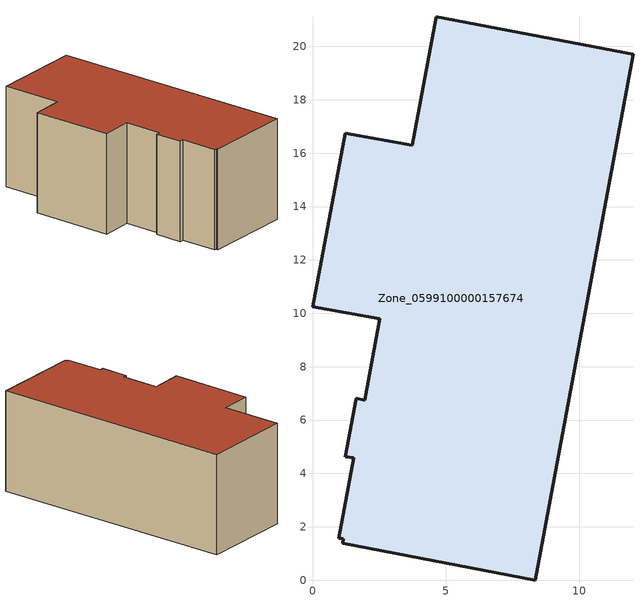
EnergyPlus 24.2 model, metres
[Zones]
Zone_0599100000157674
 floor ground (C_G): 1.54,4.58 1.23,4.63 1.64,6.81 1.95,6.75 2.52,9.79 0,10.25 1.23,16.74 3.73,16.3 4.63,21.11 12.01,19.71 8.34,0 1.12,1.38 1.16,1.54 0.98,1.57 z0
 wall outside (C_F): 3.73,16.3 1.23,16.74 0,10.25 2.52,9.79 1.95,6.75 1.64,6.81 1.23,4.63 1.54,4.58 0.98,1.57 1.16,1.54 1.12,1.38 8.34,0 12.01,19.71 4.63,21.11 3.73,16.3 z0:8.28
 roof outside (C_R): 0.98,1.57 1.16,1.54 1.12,1.38 8.34,0 12.01,19.71 4.63,21.11 3.73,16.3 1.23,16.74 0,10.25 2.52,9.79 1.95,6.75 1.64,6.81 1.23,4.63 1.54,4.58 z8.28
[BUILDING]
Pand.0599100000157674: North Axis=0; Terrain=City; Loads Convergence Tolerance Value=0.04; Temperature Convergence Tolerance Value=0.4; Solar Distribution=FullExterior; Maximum Number of Warmup Days=25; Minimum Number of Warmup Days=1
[Site:Location]
Rotterdam.The.Hague.AP_ZH_NLD Design_Conditions: Latitude=51.96; Longitude=4.45; Time Zone=1; Elevation=-4.5
[SITE:GROUNDTEMPERATURE:BUILDINGSURFACE]
18, 18, 18, 18, 18, 18, 18, 18, 18, 18, 18, 18
[MATERIAL] Thermal Absorptance=0.9; Solar Absorptance=0.7; Visible Absorptance=0.7
Name | Roughness | Thickness | Conductivity | Density | Specific Heat
G.D.1975-1991 | MediumSmooth | 0.15 | 0.288461 | 540 | 1210
F.D.1975-1991 | Rough | 0.3 | 0.230769 | 1920 | 840
R.D.1975-1991 | MediumRough | 0.2 | 0.153846 | 1500 | 1000
[CONSTRUCTION]
C_G: G.D.1975-1991
C_F: F.D.1975-1991
C_R: R.D.1975-1991
[ZONE]
Zone_0599100000157674: Type=1; Multiplier=1; Ceiling Height=Autocalculate; Volume=Autocalculate; Floor Area=autocalculate; Part of Total Floor Area=Yes
[ZONEINFILTRATION:DESIGNFLOWRATE]
Infil_Zone_0599100000157674: Zone or ZoneList or Space or SpaceList=Zone_0599100000157674; Schedule=AlwaysOn; Design Flow Rate Calculation Method=Flow/Area; Flow Rate per Floor Area=0.0042; Constant Term Coefficient=1; Temperature Term Coefficient=0; Velocity Term Coefficient=0; Velocity Squared Term Coefficient=0
[HVACTEMPLATE:ZONE:IDEALLOADSAIRSYSTEM]
Zone_0599100000157674: Maximum Heating Supply Air Temperature=50; Minimum Cooling Supply Air Temperature=13; Maximum Heating Supply Air Humidity Ratio=0.0156; Minimum Cooling Supply Air Humidity Ratio=0.0077; Heating Limit=NoLimit; Cooling Limit=NoLimit; Dehumidification Control Type=ConstantSensibleHeatRatio; Cooling Sensible Heat Ratio=0.7; Dehumidification Setpoint=60; Humidification Control Type=None; Humidification Setpoint=30; Outdoor Air Method=None; Outdoor Air Flow Rate per Person=0.00944; Outdoor Air Flow Rate per Zone Floor Area=0; Outdoor Air Flow Rate per Zone=0; Demand Controlled Ventilation Type=None; Outdoor Air Economizer Type=NoEconomizer; Heat Recovery Type=None; Sensible Heat Recovery Effectiveness=0.7; Latent Heat Recovery Effectiveness=0.65
[ZONECONTROL:THERMOSTAT]
ThermostatControl_Zone_0599100000157674: Zone or ZoneList=Zone_0599100000157674; Control Type Schedule=DualSetpointControlType; Control 1=Thermostat_Zone_0599100000157674; Temperature Difference Between Cutout And Setpoint=0
[THERMOSTATSETPOINT:DUALSETPOINT]
Thermostat_Zone_0599100000157674: Heating Setpoint Temperature Schedule=HeatingSetpoint_Zone_0599100000157674; Cooling Setpoint Temperature Schedule=CoolingSetpoint_Zone_0599100000157674
[SCHEDULE:COMPACT]
HeatingSetpoint_Zone_0599100000157674: Through: 12/31, For: AllDays, Until: 24:00, 21
CoolingSetpoint_Zone_0599100000157674: Through: 12/31, For: AllDays, Until: 24:00, 24
DualSetpointControlType: Through: 12/31, For: AllDays, Until: 24:00, 4
AlwaysOn: Through: 12/31, For: AllDays, Until: 24:00, 1
